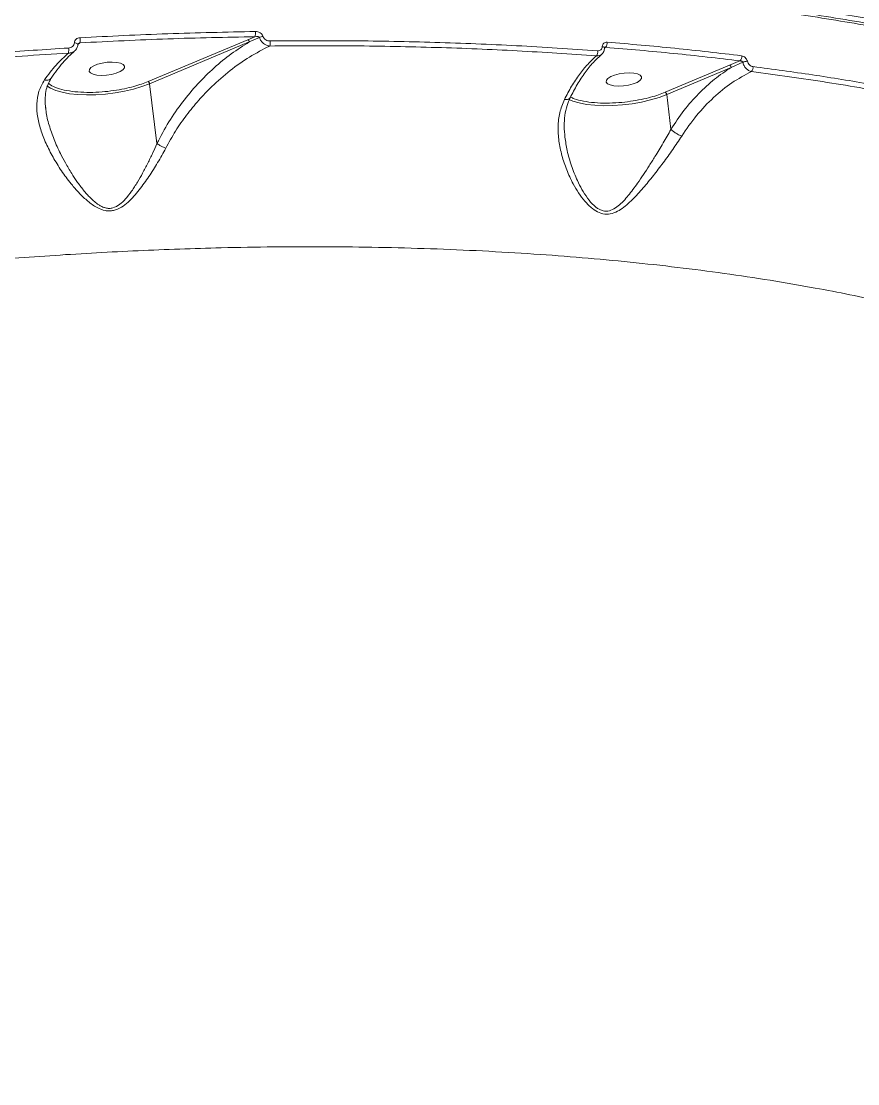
# Model space of a CAD drawing. Header units: millimetres. Extents: x -5609 to 5139, y -3980 to 3221.
# Drawn here: x 3264.5 to 3475.2, y 387.3 to 654.7 of the extents above; entities that cross this region are included whole.
import ezdxf

# ---------------------------------------------------------------- set-up
doc = ezdxf.new("R2010")
doc.units = ezdxf.units.MM
for name, color, linetype in [('DIKOM_ЗОНА', 80, 'Continuous'), ('DIKOM_ОБЪЕКТ', 7, 'Continuous'), ('DIKOM_РАЗМЕР_ОБЪЕКТА', 7, 'Continuous')]:
    doc.layers.add(name, color=color, linetype=linetype)

# ---------------------------------------------------------------- blocks, each defined once
blk = doc.blocks.new('A$Cc336a1e3')
at = {"color": 7, "linetype": 'Continuous', "lineweight": 15}
for p, q in [((6141.73, 1923), (6116.64, 1912.46)), ((6143.53, 1923.75), (6141.73, 1923)), ((6144.68, 1923.56), (6142.11, 1922.44)), ((6117.03, 1911.9), (6142.11, 1922.44)), ((6231.55, 1920.89), (6231.57, 1921.01)), ((6265.66, 1917.67), (6263.05, 1916.58)), ((6263.05, 1916.58), (6246.83, 1909.77)), ((6247.21, 1909.2), (6263.43, 1916.02)), ((6266.36, 1917.3), (6263.43, 1916.02)), ((6118.85, 1896.85), (6117.03, 1911.9)), ((6248.28, 1900.44), (6247.21, 1909.2)), ((6090.89, 1905.73), (6090.87, 1905.92))]:
    blk.add_line(p, q, dxfattribs=at)
at = {"color": 8, "linetype": 'Continuous', "lineweight": 15}
for p, q in [((6098.92, 1921.79), (6099.48, 1922.21)), ((6231.61, 1920.92), (6231.83, 1921.08))]:
    blk.add_line(p, q, dxfattribs=at)
at = {"color": 8, "linetype": 'Continuous', "lineweight": 15, "flags": 128}
for points in [[(6098.08, 1922.22), (6098.31, 1922.19), (6098.52, 1922.14), (6098.7, 1922.07), (6098.84, 1921.99), (6098.92, 1921.9), (6098.94, 1921.81), (6098.94, 1921.8)], [(6231, 1921.28), (6231.17, 1921.23), (6231.31, 1921.17), (6231.43, 1921.1), (6231.51, 1921.02), (6231.54, 1920.94), (6231.55, 1920.89)], [(6117.03, 1911.9), (6115.09, 1911.18), (6112.96, 1910.54), (6110.69, 1910.01), (6108.32, 1909.59), (6105.91, 1909.29), (6103.5, 1909.12), (6101.16, 1909.09), (6098.93, 1909.18), (6096.86, 1909.41), (6094.99, 1909.76), (6093.37, 1910.23), (6092.03, 1910.81), (6091.17, 1911.36)], [(6247.21, 1909.2), (6245.28, 1908.48), (6243.15, 1907.85), (6240.87, 1907.31), (6238.51, 1906.89), (6236.09, 1906.6), (6233.69, 1906.43), (6231.35, 1906.39), (6229.12, 1906.49), (6227.05, 1906.71), (6225.18, 1907.07), (6223.56, 1907.54), (6222.6, 1907.93)]]:
    blk.add_lwpolyline(points, dxfattribs=at)
at = {"color": 7, "linetype": 'Continuous', "lineweight": 15, "flags": 128}
for points in [[(6101.84, 1915.48), (6101.81, 1915.02), (6102.15, 1914.62), (6102.81, 1914.3), (6103.75, 1914.09), (6104.9, 1914.01), (6106.16, 1914.07), (6107.42, 1914.26), (6108.59, 1914.56), (6109.57, 1914.96), (6110.28, 1915.41), (6110.66, 1915.89), (6110.69, 1916.35), (6110.36, 1916.76), (6109.69, 1917.08), (6108.75, 1917.28), (6107.6, 1917.36), (6106.35, 1917.3), (6105.08, 1917.11), (6103.92, 1916.81), (6102.94, 1916.41), (6102.22, 1915.96), (6101.84, 1915.48)], [(6232.03, 1912.79), (6232, 1912.33), (6232.33, 1911.92), (6233, 1911.6), (6233.94, 1911.39), (6235.09, 1911.32), (6236.34, 1911.37), (6237.61, 1911.56), (6238.78, 1911.87), (6239.75, 1912.26), (6240.47, 1912.72), (6240.85, 1913.19), (6240.88, 1913.65), (6240.55, 1914.06), (6239.88, 1914.38), (6238.94, 1914.59), (6237.79, 1914.66), (6236.54, 1914.61), (6235.27, 1914.42), (6234.1, 1914.11), (6233.12, 1913.72), (6232.41, 1913.26), (6232.03, 1912.79)]]:
    blk.add_lwpolyline(points, dxfattribs=at)
at = {"color": 7, "linetype": 'Continuous', "lineweight": 15}
for centre, radius, start, end in [((6095.88, 1922.93), 3.67, 348.6553, 8.9853), ((6141.43, 1922.38), 0.685, 4.3607, 64.0698), ((6141.27, 1924.64), 2.43, 338.6161, 9.7899), ((6145.98, 1920.95), 2.92, 98.2873, 116.4385), ((6092.55, 1920.29), 4.1, 350.6861, 8.4727), ((6144.89, 1922.28), 2.51, 339.7515, 9.2085), ((6228.19, 1919.91), 1.65, 323.0512, 9.4144), ((6230.62, 1922.1), 1.58, 320.1761, 10.0389), ((6264.67, 1918.7), 1.44, 313.6561, 9.695), ((6267.69, 1914.28), 3.3, 92.9293, 113.8382), ((6262.75, 1915.96), 0.686, 4.4355, 63.9892), ((6267.48, 1916), 1.47, 315.686, 9.0585)]:
    blk.add_arc(centre, radius, start, end, dxfattribs=at)
for points, knots in [([(5832, 1932.21), (5836.88, 1933.71), (5846.64, 1936.7), (5861.72, 1940.94), (5877.05, 1944.98), (5892.67, 1948.8), (5907.57, 1952.19), (5921.74, 1955.19), (5935.12, 1957.84), (5948.73, 1960.35), (5962.56, 1962.72), (5976.59, 1964.93), (5990.56, 1966.94), (6004.45, 1968.76), (6018.25, 1970.4), (6032.21, 1971.87), (6046.29, 1973.18), (6060.5, 1974.31), (6073.88, 1975.2), (6086.43, 1975.88), (6098.14, 1976.38), (6109.88, 1976.75), (6121.65, 1976.98), (6133.42, 1977.07), (6145.19, 1977.02), (6159.35, 1976.77), (6175.8, 1976.21), (6194.42, 1975.16), (6212.82, 1973.69), (6228.29, 1972.07), (6240.98, 1970.47), (6251.03, 1969.03), (6260.92, 1967.45), (6270.64, 1965.72), (6280.18, 1963.84), (6289.52, 1961.81), (6299.6, 1959.39), (6310.28, 1956.54), (6321.41, 1953.18), (6332.05, 1949.57), (6342.17, 1945.71), (6352.4, 1941.3), (6362.55, 1936.31), (6372.35, 1930.66), (6381.23, 1924.71), (6386.25, 1920.5), (6388.76, 1918.39)], [0, 0, 0, 0, 0.025201, 0.050426, 0.075478, 0.100439, 0.125533, 0.145965, 0.166556, 0.187307, 0.208217, 0.229287, 0.250516, 0.270801, 0.291287, 0.311974, 0.332861, 0.35395, 0.375239, 0.39266, 0.410236, 0.427968, 0.445856, 0.463899, 0.482097, 0.500451, 0.530196, 0.560356, 0.590931, 0.62192, 0.639817, 0.657849, 0.676016, 0.69432, 0.712759, 0.731334, 0.750044, 0.774713, 0.799565, 0.824602, 0.849823, 0.875227, 0.906171, 0.937281, 0.968557, 1, 1, 1, 1]), ([(5768.38, 1868.57), (5773.94, 1870.81), (5785.06, 1875.3), (5802.64, 1881.73), (5820.84, 1887.92), (5839.67, 1893.83), (5858.65, 1899.32), (5877.68, 1904.41), (5896.68, 1909.1), (5912.64, 1912.71), (5925.34, 1915.41), (5934.65, 1917.31), (5944.03, 1919.13), (5953.47, 1920.88), (5966.48, 1923.19), (5983.23, 1925.93), (6003.87, 1928.94), (6024.89, 1931.62), (6046.24, 1933.95), (6067.39, 1935.87), (6088.26, 1937.38), (6108.79, 1938.51), (6124.78, 1939.08), (6136.25, 1939.35), (6143.19, 1939.47), (6150.14, 1939.54), (6157.08, 1939.57), (6164.02, 1939.54), (6170.94, 1939.47), (6182.04, 1939.29), (6197.24, 1938.82), (6216.37, 1937.84), (6235.28, 1936.45), (6253.92, 1934.65), (6271.8, 1932.47), (6288.89, 1929.93), (6305.17, 1927.07), (6317.73, 1924.48), (6326.88, 1922.39), (6332.85, 1920.94), (6338.73, 1919.43), (6344.51, 1917.87), (6350.19, 1916.24), (6358.6, 1913.69), (6369.4, 1910.08), (6382.1, 1905.22), (6393.95, 1900), (6404.91, 1894.45), (6414.93, 1888.57), (6423.97, 1882.38), (6431.99, 1875.88), (6438.94, 1869.09), (6444.88, 1862.04), (6447.87, 1857.14), (6449.37, 1854.69)], [0, 0, 0, 0, 0.024819, 0.049681, 0.074585, 0.099531, 0.12452, 0.147882, 0.17128, 0.194715, 0.205777, 0.216847, 0.227925, 0.239011, 0.250106, 0.273561, 0.297359, 0.321499, 0.345981, 0.370806, 0.394284, 0.418061, 0.442135, 0.45031, 0.458519, 0.466761, 0.475037, 0.483347, 0.49169, 0.500068, 0.523695, 0.547624, 0.571855, 0.596389, 0.621225, 0.644678, 0.668395, 0.692375, 0.701869, 0.711403, 0.720978, 0.730593, 0.740249, 0.749946, 0.774408, 0.798991, 0.823695, 0.848519, 0.873464, 0.898529, 0.923716, 0.949023, 0.974451, 1, 1, 1, 1]), ([(6456.5, 1832.43), (6456.4, 1833.16), (6456.19, 1834.63), (6455.77, 1836.67), (6455.34, 1838.42), (6454.98, 1839.82), (6454.29, 1842.23), (6452.67, 1846.91), (6449.5, 1853.48), (6444.75, 1860.72), (6438.9, 1867.78), (6431.62, 1874.87), (6422.75, 1881.95), (6412.62, 1888.7), (6401.26, 1895.09), (6388.71, 1901.11), (6375.02, 1906.73), (6360.24, 1911.94), (6344.41, 1916.71), (6327.57, 1921.05), (6309.78, 1924.93), (6291.09, 1928.34), (6271.58, 1931.26), (6251.33, 1933.69), (6230.38, 1935.62), (6208.79, 1937.05), (6186.64, 1937.97), (6164, 1938.38), (6140.96, 1938.27), (6117.6, 1937.65), (6093.98, 1936.51), (6070.18, 1934.87), (6046.26, 1932.72), (6022.32, 1930.08), (6000.46, 1927.21), (5980.73, 1924.27), (5963.1, 1921.36), (5948.89, 1918.79), (5938.08, 1916.71), (5930.84, 1915.27), (5924.92, 1914.04), (5919.85, 1912.97), (5914.98, 1911.92), (5908.95, 1910.59), (5901.76, 1908.96), (5896.63, 1907.74), (5893.87, 1907.08)], [0, 0, 0, 0, 0.007329, 0.014838, 0.020901, 0.025667, 0.030167, 0.047234, 0.077304, 0.104202, 0.131039, 0.161528, 0.192015, 0.2225, 0.252991, 0.283539, 0.314022, 0.3445, 0.374978, 0.405454, 0.435943, 0.46648, 0.496956, 0.52743, 0.557903, 0.588376, 0.61887, 0.649398, 0.67987, 0.710342, 0.740814, 0.771286, 0.801791, 0.832306, 0.862778, 0.885531, 0.908285, 0.931038, 0.94105, 0.950791, 0.959648, 0.964538, 0.971016, 0.979092, 0.988768, 1, 1, 1, 1]), ([(6098.08, 1922.22), (6098.11, 1922.39), (6098.16, 1922.73), (6098.5, 1923.14), (6098.96, 1923.42), (6099.32, 1923.48), (6099.51, 1923.5)], [0, 0, 0, 0, 0.249465, 0.499208, 0.749329, 1, 1, 1, 1]), ([(6099.48, 1922.21), (6106.88, 1922.58), (6121.68, 1923.32), (6136.25, 1923.61), (6143.53, 1923.75)], [0, 0, 0, 0, 0.500001, 1, 1, 1, 1]), ([(6099.51, 1923.5), (6106.88, 1923.87), (6121.71, 1924.61), (6136.31, 1924.9), (6143.66, 1925.05)], [0, 0, 0, 0, 0.496959, 1, 1, 1, 1]), ([(6143.53, 1923.75), (6143.77, 1923.79), (6144.11, 1923.83), (6144.48, 1923.74), (6144.63, 1923.66), (6144.66, 1923.59), (6144.68, 1923.56)], [0, 0, 0, 0, 0.574634, 0.815003, 0.914343, 1, 1, 1, 1]), ([(6143.66, 1925.05), (6143.86, 1925.04), (6144.25, 1925.01), (6144.83, 1924.78), (6145.23, 1924.45), (6145.47, 1924.12), (6145.53, 1923.93), (6145.56, 1923.84)], [0, 0, 0, 0, 0.249193, 0.499052, 0.74873, 0.874226, 1, 1, 1, 1]), ([(6144.68, 1923.56), (6144.73, 1923.41), (6144.83, 1923.12), (6145.15, 1922.57), (6145.69, 1922.01), (6146.46, 1921.55), (6146.99, 1921.46), (6147.25, 1921.41)], [0, 0, 0, 0, 0.133335, 0.264971, 0.519053, 0.763081, 1, 1, 1, 1]), ([(6145.56, 1923.84), (6145.59, 1923.75), (6145.65, 1923.57), (6145.87, 1923.25), (6146.26, 1922.94), (6146.81, 1922.72), (6147.18, 1922.69), (6147.37, 1922.68)], [0, 0, 0, 0, 0.125715, 0.251285, 0.500979, 0.750872, 1, 1, 1, 1]), ([(6147.37, 1922.68), (6154.31, 1922.72), (6168.29, 1922.81), (6188.98, 1922.38), (6209.62, 1921.57), (6223.05, 1920.65), (6229.82, 1920.18)], [0, 0, 0, 0, 0.244482, 0.492643, 0.744482, 1, 1, 1, 1]), ([(6025.96, 1914.62), (6031.78, 1915.29), (6043.48, 1916.63), (6061.11, 1918.32), (6078.85, 1919.79), (6090.67, 1920.52), (6096.6, 1920.9)], [0, 0, 0, 0, 0.246881, 0.495845, 0.746884, 1, 1, 1, 1]), ([(6092.21, 1913.3), (6093.18, 1914.66), (6095.06, 1917.33), (6097.11, 1919.21), (6098.11, 1920.13)], [0, 0, 0, 0, 0.514211, 1, 1, 1, 1]), ([(6096.6, 1920.9), (6096.79, 1920.92), (6097.16, 1920.98), (6097.63, 1921.27), (6097.99, 1921.69), (6098.05, 1922.04), (6098.08, 1922.22)], [0, 0, 0, 0, 0.250706, 0.500718, 0.750598, 1, 1, 1, 1]), ([(6098.12, 1920.16), (6098.23, 1920.26), (6098.45, 1920.47), (6098.7, 1920.87), (6098.89, 1921.31), (6098.92, 1921.64), (6098.94, 1921.81)], [0, 0, 0, 0, 0.241549, 0.487868, 0.741467, 1, 1, 1, 1]), ([(6098.94, 1921.81), (6098.94, 1921.83), (6098.94, 1921.87), (6099, 1921.96), (6099.05, 1922), (6099.07, 1922.02)], [0, 0, 0, 0, 0.519704, 0.759843, 1, 1, 1, 1]), ([(6142.11, 1922.44), (6140.59, 1921.48), (6137.56, 1919.56), (6133.22, 1915.99), (6129.09, 1911.94), (6125.27, 1907.38), (6121.77, 1902.38), (6119.83, 1898.7), (6118.85, 1896.85)], [0, 0, 0, 0, 0.166388, 0.33238, 0.499386, 0.666372, 0.832768, 1, 1, 1, 1]), ([(6121.06, 1895.68), (6121.87, 1897.14), (6123.48, 1900.05), (6126.3, 1904.07), (6129.35, 1907.81), (6133, 1911.61), (6137.26, 1915.31), (6142.15, 1918.78), (6145.54, 1920.53), (6147.25, 1921.41)], [0, 0, 0, 0, 0.125169, 0.249619, 0.374158, 0.499786, 0.666413, 0.83253, 1, 1, 1, 1]), ([(6147.25, 1921.41), (6154.34, 1921.45), (6168.49, 1921.53), (6189.27, 1921.1), (6209.69, 1920.29), (6222.9, 1919.37), (6229.51, 1918.92)], [0, 0, 0, 0, 0.250351, 0.500001, 0.74965, 1, 1, 1, 1]), ([(6229.82, 1920.18), (6229.98, 1920.19), (6230.29, 1920.2), (6230.67, 1920.44), (6230.94, 1920.8), (6230.98, 1921.12), (6231, 1921.28)], [0, 0, 0, 0, 0.250182, 0.500284, 0.750236, 1, 1, 1, 1]), ([(6230.82, 1919.3), (6230.92, 1919.4), (6231.13, 1919.61), (6231.36, 1920), (6231.51, 1920.43), (6231.54, 1920.74), (6231.55, 1920.89)], [0, 0, 0, 0, 0.252216, 0.502672, 0.752865, 1, 1, 1, 1]), ([(6231, 1921.28), (6231.02, 1921.44), (6231.06, 1921.76), (6231.33, 1922.12), (6231.71, 1922.36), (6232.02, 1922.37), (6232.18, 1922.37)], [0, 0, 0, 0, 0.249754, 0.499689, 0.749606, 1, 1, 1, 1]), ([(6231.83, 1921.08), (6237.59, 1920.6), (6249.09, 1919.62), (6260.14, 1918.32), (6265.66, 1917.67)], [0, 0, 0, 0, 0.500006, 1, 1, 1, 1]), ([(6232.18, 1922.37), (6237.91, 1921.89), (6249.44, 1920.91), (6260.51, 1919.6), (6266.08, 1918.95)], [0, 0, 0, 0, 0.4968, 1, 1, 1, 1]), ([(6026.1, 1913.36), (6033.96, 1914.25), (6049.65, 1916.03), (6073.2, 1918.13), (6088.79, 1919.13), (6096.59, 1919.63)], [0, 0, 0, 0, 0.333514, 0.666494, 1, 1, 1, 1]), ([(6096.59, 1919.63), (6095.54, 1918.68), (6093.43, 1916.78), (6091.5, 1914.18), (6090.54, 1912.88)], [0, 0, 0, 0, 0.500495, 1, 1, 1, 1]), ([(6229.51, 1918.92), (6228.77, 1918.24), (6227.3, 1916.89), (6225.21, 1914.29), (6223.23, 1911.35), (6222.04, 1909.07), (6221.45, 1907.93)], [0, 0, 0, 0, 0.249404, 0.499078, 0.750588, 1, 1, 1, 1]), ([(6222.86, 1908.32), (6223.46, 1909.48), (6224.66, 1911.81), (6226.64, 1914.79), (6228.72, 1917.39), (6230.18, 1918.72), (6230.9, 1919.38)], [0, 0, 0, 0, 0.250608, 0.502455, 0.75165, 1, 1, 1, 1]), ([(6265.66, 1917.67), (6265.74, 1917.66), (6265.89, 1917.66), (6266.1, 1917.59), (6266.25, 1917.49), (6266.33, 1917.38), (6266.35, 1917.33), (6266.36, 1917.3)], [0, 0, 0, 0, 0.275264, 0.536869, 0.777306, 0.890413, 1, 1, 1, 1]), ([(6266.08, 1918.95), (6266.24, 1918.91), (6266.55, 1918.84), (6266.99, 1918.52), (6267.35, 1918.09), (6267.46, 1917.75), (6267.52, 1917.58)], [0, 0, 0, 0, 0.250253, 0.500384, 0.750159, 1, 1, 1, 1]), ([(6267.52, 1917.58), (6267.58, 1917.41), (6267.69, 1917.07), (6268.05, 1916.65), (6268.47, 1916.34), (6268.78, 1916.27), (6268.93, 1916.23)], [0, 0, 0, 0, 0.249896, 0.499708, 0.749681, 1, 1, 1, 1]), ([(6263.43, 1916.02), (6262.02, 1915.07), (6259.17, 1913.16), (6255.19, 1909.47), (6251.48, 1905.27), (6249.34, 1902.05), (6248.28, 1900.44)], [0, 0, 0, 0, 0.248388, 0.498748, 0.74956, 1, 1, 1, 1]), ([(6250.98, 1898.73), (6252.2, 1900.5), (6254.64, 1904.06), (6258.95, 1908.52), (6263.59, 1912.31), (6266.88, 1914.09), (6268.53, 1914.98)], [0, 0, 0, 0, 0.250404, 0.501402, 0.750649, 1, 1, 1, 1]), ([(6266.36, 1917.3), (6266.45, 1917.02), (6266.64, 1916.46), (6267.19, 1915.73), (6267.84, 1915.19), (6268.3, 1915.05), (6268.53, 1914.98)], [0, 0, 0, 0, 0.252712, 0.503917, 0.752947, 1, 1, 1, 1]), ([(6268.53, 1914.98), (6274.94, 1914.1), (6287.73, 1912.36), (6305.96, 1909.17), (6323.5, 1905.59), (6334.44, 1902.84), (6339.92, 1901.46)], [0, 0, 0, 0, 0.250163, 0.49973, 0.749472, 1, 1, 1, 1]), ([(6268.93, 1916.23), (6273.95, 1915.56), (6284.05, 1914.2), (6298.71, 1911.8), (6313.07, 1909.09), (6327.1, 1906.08), (6336.01, 1903.82), (6340.49, 1902.68)], [0, 0, 0, 0, 0.19507, 0.392605, 0.592602, 0.795069, 1, 1, 1, 1]), ([(6090.54, 1912.88), (6090.01, 1911.95), (6088.95, 1910.09), (6088.5, 1906.84), (6088.76, 1903.44), (6089.67, 1899.95), (6091.08, 1896.45), (6092.89, 1892.98), (6095.05, 1889.58), (6097.24, 1886.67), (6099.38, 1884.26), (6101.42, 1882.32), (6103.54, 1880.78), (6105.45, 1880), (6106.89, 1879.86), (6108.32, 1880.03), (6109.95, 1880.77), (6112.15, 1882.51), (6114.44, 1885.14), (6116.86, 1888.53), (6119.08, 1892.05), (6120.4, 1894.47), (6121.06, 1895.68)], [0, 0, 0, 0, 0.061682, 0.122983, 0.184271, 0.245621, 0.307296, 0.36885, 0.431092, 0.493482, 0.535168, 0.577316, 0.620155, 0.652751, 0.669251, 0.685669, 0.718292, 0.750375, 0.813675, 0.87599, 0.93791, 1, 1, 1, 1]), ([(6090.84, 1905.76), (6090.77, 1906.48), (6090.65, 1907.93), (6090.86, 1909.97), (6091.34, 1911.8), (6091.98, 1912.85), (6092.27, 1913.34)], [0, 0, 0, 0, 0.25371, 0.510587, 0.770243, 1, 1, 1, 1]), ([(6116.64, 1912.46), (6116.69, 1912.44), (6116.77, 1912.4), (6116.89, 1912.26), (6116.99, 1912.09), (6117.01, 1911.96), (6117.03, 1911.9)], [0, 0, 0, 0, 0.250062, 0.500054, 0.750032, 1, 1, 1, 1]), ([(6246.83, 1909.77), (6246.87, 1909.75), (6246.96, 1909.71), (6247.08, 1909.57), (6247.18, 1909.39), (6247.2, 1909.27), (6247.21, 1909.2)], [0, 0, 0, 0, 0.249695, 0.499843, 0.749854, 1, 1, 1, 1]), ([(6221.45, 1907.93), (6221.02, 1906.85), (6220.15, 1904.67), (6219.79, 1901.12), (6220, 1897.49), (6220.76, 1893.83), (6221.97, 1890.21), (6223.43, 1887.07), (6225, 1884.43), (6226.58, 1882.28), (6228.31, 1880.54), (6230.18, 1879.36), (6232.08, 1878.94), (6233.95, 1879.33), (6236.17, 1880.53), (6238.61, 1882.68), (6241.29, 1885.63), (6243.86, 1888.76), (6246.34, 1892.02), (6248.75, 1895.36), (6250.24, 1897.61), (6250.98, 1898.73)], [0, 0, 0, 0, 0.061318, 0.122895, 0.184259, 0.24633, 0.308248, 0.370431, 0.41249, 0.454888, 0.497646, 0.530167, 0.562924, 0.595542, 0.627782, 0.69108, 0.753741, 0.815776, 0.877155, 0.938718, 1, 1, 1, 1]), ([(6221.59, 1898.4), (6221.5, 1899.36), (6221.33, 1901.25), (6221.53, 1903.94), (6222.02, 1906.35), (6222.64, 1907.76), (6222.93, 1908.41)], [0, 0, 0, 0, 0.270303, 0.532329, 0.786374, 1, 1, 1, 1]), ([(6248.28, 1900.43), (6248.28, 1900.43), (6248.28, 1900.43), (6248.28, 1900.43), (6248.28, 1900.44)], [0, 0, 0, 0, 0.455448, 1, 1, 1, 1]), ([(6248.28, 1900.43), (6248.45, 1900.28), (6248.81, 1899.96), (6249.3, 1899.63), (6249.59, 1899.44), (6249.73, 1899.36), (6250.02, 1899.19), (6250.47, 1898.94), (6250.79, 1898.81), (6250.98, 1898.73)], [0, 0, 0, 0, 0.240188, 0.499313, 0.504251, 0.541403, 0.642062, 0.798121, 1, 1, 1, 1]), ([(6118.86, 1896.84), (6118.86, 1896.84), (6118.85, 1896.85), (6118.85, 1896.85), (6118.85, 1896.85), (6118.85, 1896.85)], [0, 0, 0, 0, 0.211299, 0.445893, 1, 1, 1, 1]), ([(6118.86, 1896.84), (6118.95, 1896.78), (6119.18, 1896.63), (6119.66, 1896.35), (6120.32, 1896.01), (6120.8, 1895.79), (6121.06, 1895.68)], [0, 0, 0, 0, 0.16794, 0.394326, 0.676364, 1, 1, 1, 1])]:
    blk.add_open_spline(points, degree=3, knots=knots, dxfattribs=at)
at = {"color": 8, "linetype": 'Continuous', "lineweight": 15}
for points, knots in [([(6456.5, 1831.94), (6456.48, 1832.31), (6456.3, 1835.29), (6454.92, 1840.55), (6452.37, 1847.69), (6448.82, 1854.47), (6445.25, 1859.72), (6442.21, 1863.55), (6440.06, 1866.05), (6437.78, 1868.5), (6435.36, 1870.93), (6432.81, 1873.31), (6428.38, 1877.19), (6421.62, 1882.4), (6411.88, 1888.75), (6401.17, 1894.71), (6389.55, 1900.27), (6377.38, 1905.33), (6364.77, 1909.9), (6351.86, 1914.02), (6341.32, 1916.97), (6333.58, 1918.95), (6328.88, 1920.11), (6324.12, 1921.22), (6319.31, 1922.29), (6314.45, 1923.33), (6309.55, 1924.33), (6300.32, 1926.12), (6286.51, 1928.51), (6267.72, 1931.19), (6248.51, 1933.39), (6228.95, 1935.13), (6211.56, 1936.26), (6196.54, 1936.97), (6184, 1937.38), (6171.42, 1937.63), (6158.82, 1937.73), (6146.21, 1937.66), (6133.6, 1937.45), (6121.03, 1937.09), (6105.42, 1936.46), (6086.71, 1935.42), (6064.85, 1933.79), (6042.95, 1931.74), (6021.08, 1929.28), (5999.3, 1926.42), (5977.67, 1923.17), (5956.24, 1919.54), (5935.08, 1915.54), (5914.21, 1911.21), (5900.6, 1908.02), (5893.8, 1906.44)], [0, 0, 0, 0, 0.003966, 0.031756, 0.057573, 0.083273, 0.108856, 0.118875, 0.128877, 0.138861, 0.148826, 0.158773, 0.168703, 0.197914, 0.22679, 0.25533, 0.283536, 0.311406, 0.337116, 0.362535, 0.387661, 0.396057, 0.40442, 0.412749, 0.421046, 0.429309, 0.437539, 0.445737, 0.475145, 0.504175, 0.532825, 0.561097, 0.588989, 0.60623, 0.623323, 0.640268, 0.657065, 0.673714, 0.690215, 0.706568, 0.722772, 0.750706, 0.778593, 0.806433, 0.834226, 0.861973, 0.889672, 0.917324, 0.94493, 0.972488, 1, 1, 1, 1]), ([(6096.59, 1919.63), (6096.88, 1919.65), (6097.45, 1919.69), (6097.88, 1920), (6098.1, 1920.15)], [0, 0, 0, 0, 0.511524, 1, 1, 1, 1]), ([(6098.88, 1921.82), (6098.93, 1921.88), (6099.03, 1922), (6099.24, 1922.13), (6099.4, 1922.18), (6099.48, 1922.21)], [0, 0, 0, 0, 0.301854, 0.640991, 1, 1, 1, 1]), ([(6231.58, 1921), (6231.61, 1921.03), (6231.68, 1921.08), (6231.78, 1921.08), (6231.83, 1921.08)], [0, 0, 0, 0, 0.42839, 1, 1, 1, 1]), ([(6229.51, 1918.92), (6229.77, 1918.92), (6230.26, 1918.92), (6230.63, 1919.19), (6230.8, 1919.31)], [0, 0, 0, 0, 0.533064, 1, 1, 1, 1]), ([(6090.54, 1912.88), (6090.55, 1912.88), (6090.64, 1912.86), (6090.95, 1912.81), (6091.4, 1912.82), (6091.81, 1912.96), (6092.09, 1913.13), (6092.19, 1913.29), (6092.24, 1913.35)], [0, 0, 0, 0, 0.014776, 0.120825, 0.42284, 0.652784, 0.845196, 1, 1, 1, 1]), ([(6116.64, 1912.46), (6116.11, 1912.25), (6114.97, 1911.81), (6112.97, 1911.2), (6110.62, 1910.63), (6107.93, 1910.15), (6104.98, 1909.82), (6101.9, 1909.69), (6098.87, 1909.8), (6096.08, 1910.16), (6093.77, 1910.78), (6092.24, 1911.41), (6091.71, 1911.88), (6091.56, 1912.02)], [0, 0, 0, 0, 0.068216, 0.143626, 0.226518, 0.316879, 0.414259, 0.517659, 0.6255, 0.735703, 0.845904, 0.953747, 1, 1, 1, 1]), ([(6246.83, 1909.77), (6246.29, 1909.56), (6245.15, 1909.11), (6243.13, 1908.49), (6240.76, 1907.92), (6238.05, 1907.45), (6235.09, 1907.12), (6232, 1907), (6228.96, 1907.11), (6226.21, 1907.49), (6224.17, 1907.99), (6223.3, 1908.42), (6223, 1908.57)], [0, 0, 0, 0, 0.075668, 0.159273, 0.251139, 0.351221, 0.458961, 0.573253, 0.692285, 0.813753, 0.935042, 1, 1, 1, 1]), ([(6221.45, 1907.93), (6221.72, 1907.92), (6222.13, 1907.91), (6222.54, 1908.05), (6222.79, 1908.2), (6222.84, 1908.36), (6222.86, 1908.43)], [0, 0, 0, 0, 0.392158, 0.603934, 0.820305, 1, 1, 1, 1]), ([(6118.86, 1896.84), (6118.5, 1896.04), (6117.77, 1894.38), (6116.56, 1891.9), (6115.3, 1889.47), (6113.95, 1887.11), (6112.52, 1884.88), (6111.24, 1883.2), (6110.18, 1882.11), (6109.21, 1881.29), (6108.1, 1880.67), (6106.85, 1880.5), (6105.91, 1880.63), (6105.02, 1880.96), (6103.68, 1881.72), (6102.08, 1883.13), (6100.3, 1885.16), (6098.75, 1887.23), (6097.24, 1889.51), (6095.85, 1891.84), (6094.34, 1894.71), (6092.9, 1897.9), (6091.69, 1901.48), (6090.98, 1904.12), (6090.9, 1905.5), (6090.89, 1905.73)], [0, 0, 0, 0, 0.049733, 0.102257, 0.154929, 0.204066, 0.255685, 0.305606, 0.325054, 0.342969, 0.379128, 0.396848, 0.414649, 0.432803, 0.450595, 0.501487, 0.551691, 0.603062, 0.64754, 0.706535, 0.757917, 0.833993, 0.909896, 0.985132, 1, 1, 1, 1]), ([(6248.28, 1900.43), (6247.64, 1899.29), (6246.34, 1897), (6244.48, 1893.93), (6242.82, 1891.28), (6241.36, 1889.04), (6239.63, 1886.5), (6237.59, 1883.75), (6235.52, 1881.46), (6233.61, 1880.15), (6232.27, 1879.78), (6231.17, 1879.91), (6230.38, 1880.2), (6229.62, 1880.66), (6228.52, 1881.56), (6227.21, 1883.11), (6225.86, 1885.27), (6224.48, 1887.99), (6223.19, 1891.25), (6222.11, 1894.93), (6221.76, 1897.35), (6221.59, 1898.49)], [0, 0, 0, 0, 0.076687, 0.15351, 0.206703, 0.258499, 0.310847, 0.389321, 0.466391, 0.503981, 0.540294, 0.558196, 0.576809, 0.594828, 0.614035, 0.664802, 0.717206, 0.766731, 0.848094, 0.928347, 1, 1, 1, 1]), ([(6423.87, 1773.74), (6423.83, 1774.53), (6423.72, 1777.33), (6422.74, 1782.04), (6420.94, 1787.85), (6418.36, 1793.51), (6415.38, 1798.55), (6412.17, 1802.98), (6408.94, 1806.85), (6405.36, 1810.61), (6401.42, 1814.27), (6397.15, 1817.83), (6392.56, 1821.28), (6386.23, 1825.58), (6377.8, 1830.6), (6366.81, 1836.14), (6354.93, 1841.26), (6344.01, 1845.29), (6334.49, 1848.42), (6326.67, 1850.77), (6318.63, 1852.99), (6310.4, 1855.07), (6301.98, 1857.02), (6293.39, 1858.83), (6283.85, 1860.66), (6273.32, 1862.46), (6261.75, 1864.19), (6250, 1865.72), (6238.08, 1867.04), (6226.03, 1868.16), (6213.63, 1869.1), (6200.9, 1869.85), (6187.84, 1870.41), (6174.7, 1870.76), (6161.52, 1870.92), (6148.31, 1870.88), (6132.55, 1870.61), (6114.22, 1869.97), (6093.31, 1868.8), (6072.49, 1867.21), (6051.66, 1865.2), (6030.84, 1862.77), (6009.92, 1859.9), (5989.05, 1856.64), (5975.22, 1854.12), (5968.31, 1852.86)], [0, 0, 0, 0, 0.009984, 0.03545, 0.060808, 0.086057, 0.111199, 0.129668, 0.148041, 0.166318, 0.1845, 0.202586, 0.220577, 0.238472, 0.27169, 0.304484, 0.336855, 0.368803, 0.38687, 0.404799, 0.42259, 0.440242, 0.457757, 0.475133, 0.492372, 0.514132, 0.535677, 0.557006, 0.57812, 0.599018, 0.619701, 0.641341, 0.662776, 0.684007, 0.705035, 0.725858, 0.746477, 0.778757, 0.810674, 0.842228, 0.873418, 0.905008, 0.936392, 0.968214, 1, 1, 1, 1])]:
    blk.add_open_spline(points, degree=3, knots=knots, dxfattribs=at)

msp = doc.modelspace()

# ---------------------------------------------------------------- linework, layer by layer
at = {"layer": 'DIKOM_ЗОНА', "color": 3}
msp.add_lwpolyline([(2939.334, 2931.974), (900.981, 3207.888, 0.0336485), (699.775, 3221.444), (-855.722, 3221.444, 0.3450653), (-1627.071, 2617.16, -0.3450653), (-1869.804, 2427), (-2570.165, 2427, 0.2993426), (-2891.522, 2215.672, -0.2663845), (-3090.623, 2066.584, 0.3788989), (-4320.166, 677), (-4320.166, -123, 0.4142136), (-2820.166, -1623), (-1877.662, -1623, -0.3625513), (-1631.68, -1828.354, 0.3625513), (-500.262, -2772.903), (2623.558, -2772.903, 0.1101119), (3048.303, -2678.216, 0.0074232), (3074.992, -2665.207), (4590.059, -1898.704, 0.0849595), (4861.114, -1697.782, 0.1932013), (5138.624, -1006.4), (5138.624, 414.929, 0.3753338)], format="xyb", close=True, dxfattribs=at)
at = {"layer": 'DIKOM_РАЗМЕР_ОБЪЕКТА'}
msp.add_circle((2594.5, 436), 1052.678, dxfattribs=at)

# ---------------------------------------------------------------- block references
at = {"layer": 'DIKOM_ОБЪЕКТ'}
msp.add_blockref('A$Cc336a1e3', (-2820.166, -1272.903), dxfattribs=at)

doc.saveas('drawing.dxf')
